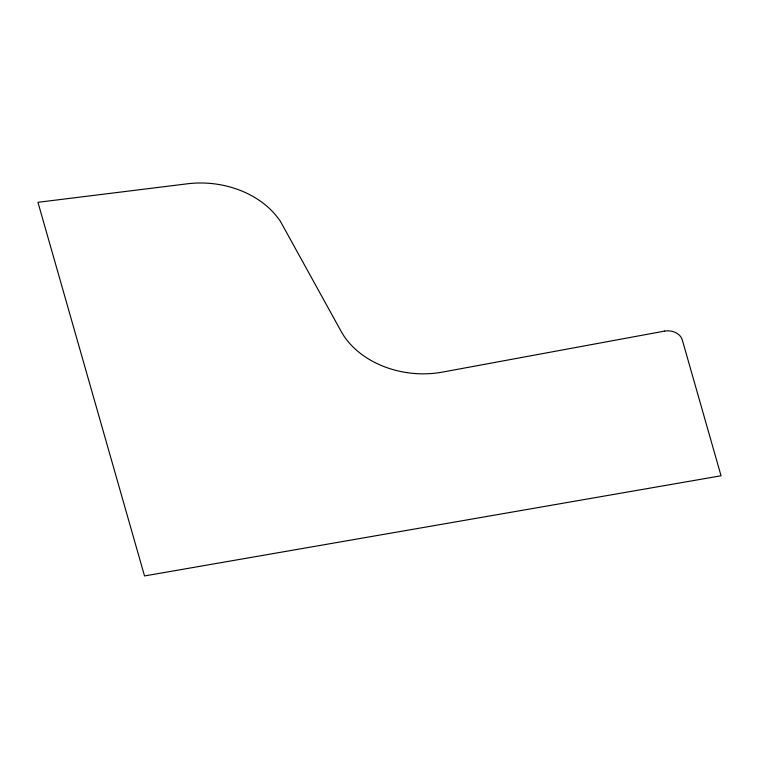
<?xml version="1.0" encoding="UTF-8"?>
<svg xmlns="http://www.w3.org/2000/svg" width="759" height="759" viewBox="0 0 759 759"><rect width="100%" height="100%" fill="white"/><g stroke="black" fill="none" stroke-linecap="round" stroke-linejoin="round"><path stroke-width="1.14" d="M664.58 331.104L442.459 372.1A84.211 64.135 6.2 0 1 341.208 331.493L280.232 221.021L277.671 217.634A84.211 64.135 6.2 0 0 187.445 183.792L37.95 202.311L144.523 575.939L721.05 475.779L682.275 339.861A14.032 10.692 6.2 0 0 664.58 331.104"/></g></svg>
